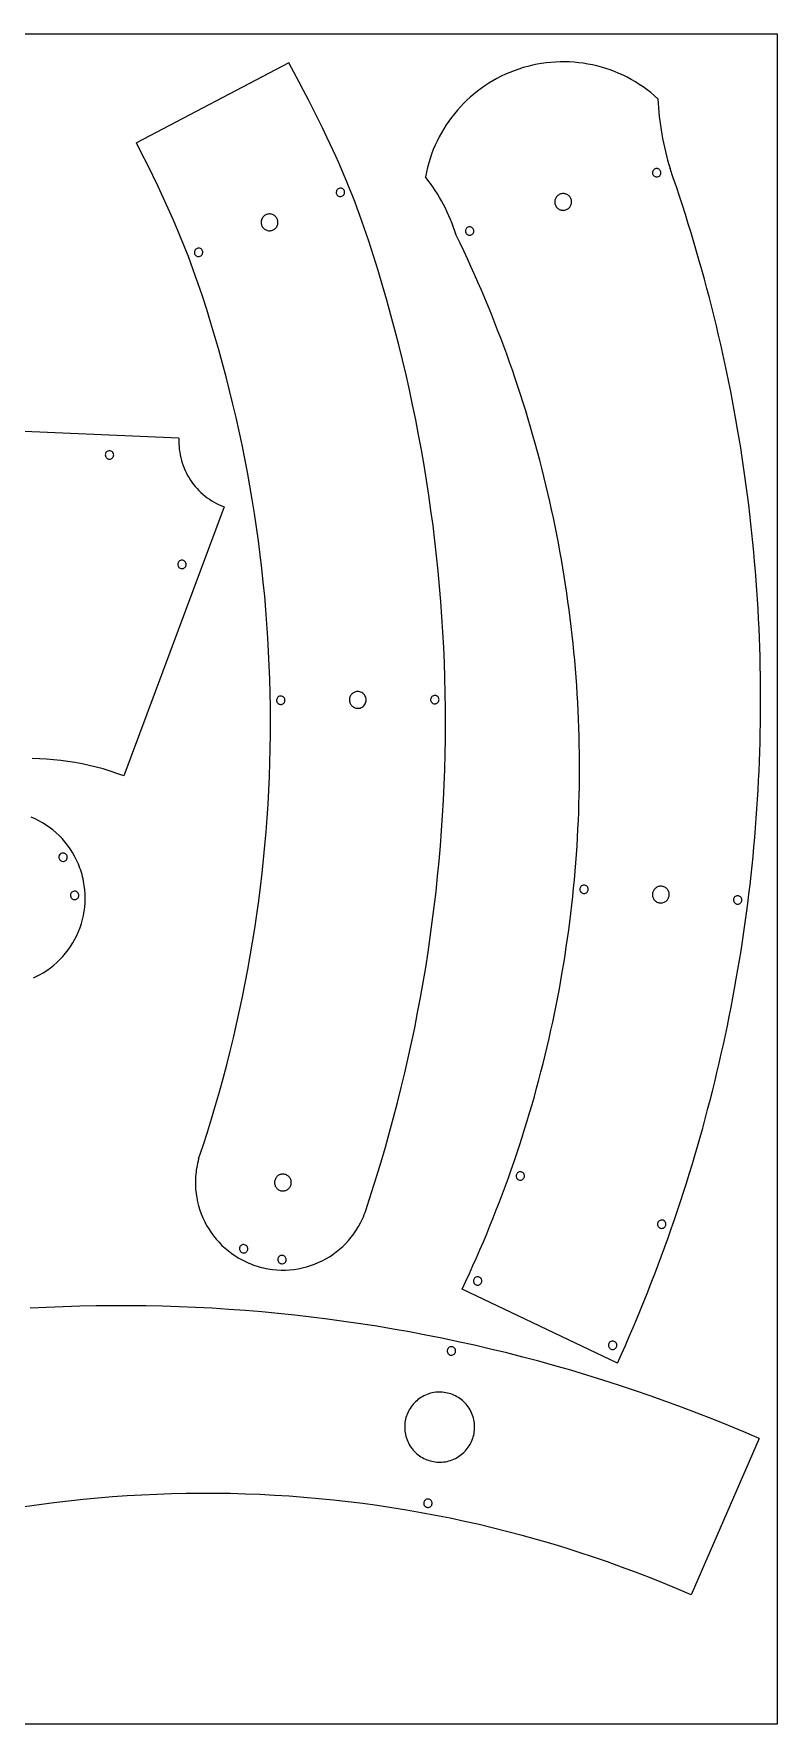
# Model space of a CAD drawing. Extents: x 1 to 9121, y 1 to 4561.
# Drawn here: x 7114 to 9121, y 1 to 4561 of the extents above; entities that cross this region are included whole.
import ezdxf

# ---------------------------------------------------------------- set-up
doc = ezdxf.new("R2010")
doc.units = 0

msp = doc.modelspace()

# ---------------------------------------------------------------- linework, layer by layer
at = {"layer": 'ShapeString', "color": 7}
for points in [[(0.5001, 4560.5032), (9120.5001, 4560.5032), (9120.5001, 0.5032), (0.5001, 0.5032), (0.5001, 4560.5032)], [(7801.9919, 4481.844), (7390.4377, 4266.0894)], [(7905.0161, 4281.5072), (7892.709539, 4306.839662), (7880.238885, 4332.090753), (7867.604548, 4357.259677), (7854.806935, 4382.345641), (7841.846455, 4407.347849), (7828.723517, 4432.265508), (7815.438529, 4457.097823), (7801.9919, 4481.844)], [(8798.6437, 4385.0215), (8789.018173, 4393.586128), (8779.152475, 4401.782103), (8769.056898, 4409.607225), (8758.741736, 4417.059298), (8748.217284, 4424.136122), (8737.493834, 4430.835499), (8726.58168, 4437.155232), (8715.491117, 4443.093122), (8704.232437, 4448.64697), (8692.815934, 4453.814579), (8681.251902, 4458.59375), (8669.550635, 4462.982286), (8657.722426, 4466.977988), (8645.777569, 4470.578657), (8633.726358, 4473.782096), (8621.579086, 4476.586106), (8609.346047, 4478.98849), (8597.037535, 4480.987048), (8584.663843, 4482.579584), (8572.235265, 4483.763898), (8559.762094, 4484.537792), (8547.254625, 4484.899068), (8534.72315, 4484.845529), (8522.177964, 4484.374975), (8509.629361, 4483.485208), (8497.087633, 4482.174031), (8484.563075, 4480.439246), (8472.06598, 4478.278653), (8459.606643, 4475.690055), (8447.195355, 4472.671253), (8434.842412, 4469.22005), (8422.558107, 4465.334247), (8410.412798, 4461.033656), (8398.474574, 4456.344859), (8386.750326, 4451.275813), (8375.246945, 4445.834474), (8363.971321, 4440.0288), (8352.930346, 4433.866746), (8342.13091, 4427.35627), (8331.579904, 4420.505329), (8321.284218, 4413.321878), (8311.250743, 4405.813875), (8301.486371, 4397.989277), (8291.997991, 4389.85604), (8282.792494, 4381.422121), (8273.876772, 4372.695477), (8265.257715, 4363.684064), (8256.942213, 4354.395839), (8248.937158, 4344.838759), (8241.24944, 4335.02078), (8233.88595, 4324.94986), (8226.853578, 4314.633954), (8220.159216, 4304.081021), (8213.809754, 4293.299015), (8207.812083, 4282.295895), (8202.173093, 4271.079616), (8196.899675, 4259.658136), (8191.998721, 4248.039412), (8187.47712, 4236.231399), (8183.341764, 4224.242055), (8179.599544, 4212.079336), (8176.257349, 4199.7512), (8173.322071, 4187.265602), (8170.8006, 4174.6305)], [(8798.6437, 4385.0215), (8799.245352, 4373.054413), (8800.041069, 4361.104222), (8801.030445, 4349.173262), (8802.213077, 4337.263863), (8803.588557, 4325.378358), (8805.156482, 4313.51908), (8806.916445, 4301.688361), (8808.868042, 4289.888534), (8811.010867, 4278.12193), (8813.344516, 4266.390883), (8815.868582, 4254.697725), (8818.582661, 4243.044788), (8821.486348, 4231.434405), (8824.579237, 4219.868907), (8827.860923, 4208.350628), (8831.331, 4196.8819)], [(7502.6619, 4029.4608), (7489.673779, 4059.522205), (7476.386533, 4089.449908), (7462.801214, 4119.241688), (7448.918876, 4148.895323), (7434.740572, 4178.408594), (7420.267356, 4207.779277), (7405.500281, 4237.005153), (7390.4404, 4266.084)], [(8017.8998, 4001.3096), (8011.934734, 4019.242954), (8005.822632, 4037.124348), (7999.563853, 4054.952888), (7993.158757, 4072.727679), (7986.607705, 4090.447827), (7979.911058, 4108.112438), (7973.069176, 4125.720616), (7966.082418, 4143.271468), (7958.951146, 4160.764099), (7951.67572, 4178.197614), (7944.256499, 4195.57112), (7936.693845, 4212.883722), (7928.988118, 4230.134525), (7921.139678, 4247.322636), (7913.148885, 4264.447159), (7905.0161, 4281.5072)], [(8689.4932, 974.6446), (8700.209471, 998.476377), (8710.775705, 1022.358176), (8721.19187, 1046.28931), (8731.457936, 1070.269091), (8741.573874, 1094.29683), (8751.539652, 1118.371841), (8761.355242, 1142.493435), (8771.020611, 1166.660925), (8780.535731, 1190.873622), (8789.90057, 1215.130839), (8799.115099, 1239.431888), (8808.179287, 1263.776081), (8817.093104, 1288.16273), (8825.85652, 1312.591148), (8834.469504, 1337.060646), (8842.932026, 1361.570537), (8851.244056, 1386.120133), (8859.405564, 1410.708746), (8867.416518, 1435.335688), (8875.27689, 1460.000271), (8882.986649, 1484.701808), (8890.545764, 1509.43961), (8897.954205, 1534.212991), (8905.211942, 1559.021261), (8912.318945, 1583.863733), (8919.275183, 1608.73972), (8926.080626, 1633.648533), (8932.735244, 1658.589485), (8939.239007, 1683.561887), (8945.591884, 1708.565052), (8951.793844, 1733.598293), (8957.844858, 1758.66092), (8963.744896, 1783.752247), (8969.493927, 1808.871586), (8975.091921, 1834.018248), (8980.538847, 1859.191546), (8985.834675, 1884.390792), (8990.979376, 1909.615299), (8995.972918, 1934.864377), (9000.815272, 1960.13734), (9005.506407, 1985.4335), (9010.046292, 2010.752169), (9014.434899, 2036.092658), (9018.672195, 2061.454281), (9022.758152, 2086.836348), (9026.692739, 2112.238174), (9030.475925, 2137.659068), (9034.10768, 2163.098345), (9037.587974, 2188.555315), (9040.916777, 2214.029292), (9044.094058, 2239.519586), (9047.119788, 2265.025511), (9049.993935, 2290.546379), (9052.71647, 2316.081501), (9055.287362, 2341.63019), (9057.706581, 2367.191758), (9059.974097, 2392.765518), (9062.089879, 2418.35078), (9064.053897, 2443.946858), (9065.866122, 2469.553064), (9067.526522, 2495.168709), (9069.035067, 2520.793106), (9070.391727, 2546.425567), (9071.596473, 2572.065405), (9072.649272, 2597.711931), (9073.550096, 2623.364458), (9074.298914, 2649.022297), (9074.895695, 2674.684761), (9075.34041, 2700.351162), (9075.633028, 2726.020813), (9075.773519, 2751.693024), (9075.761852, 2777.36711), (9075.597998, 2803.04238), (9075.281926, 2828.718149), (9074.813605, 2854.393728), (9074.193006, 2880.068428), (9073.420098, 2905.741563), (9072.494851, 2931.412445), (9071.417235, 2957.080385), (9070.187219, 2982.744696), (9068.804773, 3008.40469), (9067.269866, 3034.059679), (9065.582469, 3059.708975), (9063.742552, 3085.35189), (9061.750083, 3110.987737), (9059.605033, 3136.615828), (9057.307372, 3162.235474), (9054.857069, 3187.845989), (9052.254093, 3213.446683), (9049.498415, 3239.03687), (9046.590004, 3264.615862), (9043.528831, 3290.18297), (9040.314864, 3315.737507), (9036.948073, 3341.278785), (9033.428429, 3366.806116), (9029.7559, 3392.318812), (9025.930457, 3417.816186), (9021.95207, 3443.297549), (9017.820708, 3468.762214), (9013.53634, 3494.209493), (9009.098937, 3519.638698), (9004.508468, 3545.049141), (8999.764903, 3570.440135), (8994.868212, 3595.810991), (8989.818364, 3621.161021), (8984.615329, 3646.489539), (8979.259077, 3671.795855), (8973.749578, 3697.079283), (8968.0868, 3722.339134), (8962.270715, 3747.574721), (8956.301292, 3772.785355), (8950.1785, 3797.970349), (8943.902309, 3823.129014), (8937.472689, 3848.260664), (8930.88961, 3873.36461), (8924.153041, 3898.440165), (8917.262952, 3923.48664), (8910.219313, 3948.503348), (8903.022094, 3973.489601), (8895.671264, 3998.44471), (8888.166792, 4023.367989), (8880.50865, 4048.258749), (8872.696805, 4073.116303), (8864.731229, 4097.939963), (8856.611891, 4122.72904), (8848.33876, 4147.482847), (8839.911806, 4172.200696), (8831.331, 4196.8819)], [(8784.8053, 4181.2195), (8785.912436, 4179.212935), (8787.352458, 4177.518059), (8789.065925, 4176.158827), (8790.993395, 4175.15919), (8793.075425, 4174.543104), (8795.252573, 4174.334521), (8797.465399, 4174.557395), (8799.654458, 4175.23568), (8801.664558, 4176.336385), (8803.364037, 4177.770972), (8804.72875, 4179.480078), (8805.734554, 4181.404336), (8806.357304, 4183.484382), (8806.572858, 4185.660852), (8806.357071, 4187.874379), (8805.6858, 4190.0656), (8804.578664, 4192.072165), (8803.138642, 4193.767041), (8801.425175, 4195.126273), (8799.497705, 4196.12591), (8797.415675, 4196.741996), (8795.238527, 4196.950579), (8793.025701, 4196.727705), (8790.836642, 4196.04942), (8788.826542, 4194.948715), (8787.127063, 4193.514128), (8785.76235, 4191.805022), (8784.756546, 4189.880764), (8784.133796, 4187.800718), (8783.918242, 4185.624248), (8784.134029, 4183.410721), (8784.8053, 4181.2195), (8784.8053, 4181.2195)], [(8253.9636, 4017.0529), (8250.502661, 4027.730483), (8246.800512, 4038.315806), (8242.859221, 4048.804955), (8238.680853, 4059.194013), (8234.267474, 4069.479065), (8229.621152, 4079.656196), (8224.743952, 4089.721491), (8219.63794, 4099.671035), (8214.305184, 4109.500912), (8208.747749, 4119.207207), (8202.967701, 4128.786005), (8196.967108, 4138.23339), (8190.748035, 4147.545448), (8184.312548, 4156.718262), (8177.662714, 4165.747918), (8170.8006, 4174.6305)], [(7938.6519, 4121.8023), (7940.923262, 4121.478569), (7943.145799, 4121.609267), (7945.264457, 4122.16119), (7947.224182, 4123.101137), (7948.969919, 4124.395905), (7950.446613, 4126.012291), (7951.599212, 4127.917093), (7952.372659, 4130.077108), (7952.699889, 4132.347969), (7952.572616, 4134.570705), (7952.023957, 4136.690211), (7951.087031, 4138.651381), (7949.794954, 4140.399111), (7948.180845, 4141.878294), (7946.277821, 4143.033825), (7944.119, 4143.8106), (7941.847638, 4144.134331), (7939.625101, 4144.003633), (7937.506443, 4143.45171), (7935.546718, 4142.511763), (7933.800981, 4141.216995), (7932.324287, 4139.600609), (7931.171688, 4137.695807), (7930.398241, 4135.535792), (7930.071011, 4133.264931), (7930.198284, 4131.042195), (7930.746943, 4128.922689), (7931.683869, 4126.961519), (7932.975946, 4125.213789), (7934.590055, 4123.734606), (7936.493079, 4122.579075), (7938.6519, 4121.8023), (7938.6519, 4121.8023)], [(8521.7665, 4098.1213), (8522.780101, 4096.034501), (8523.975812, 4094.097691), (8525.338718, 4092.316898), (8526.853901, 4090.698154), (8528.506446, 4089.247487), (8530.281436, 4087.970929), (8532.163956, 4086.874508), (8534.139087, 4085.964256), (8536.191915, 4085.246201), (8538.307523, 4084.726373), (8540.470994, 4084.410804), (8542.667413, 4084.305522), (8544.881862, 4084.416558), (8547.099426, 4084.749941), (8549.305188, 4085.311702), (8551.484231, 4086.10787), (8553.572057, 4087.119353), (8555.51008, 4088.313099), (8557.292254, 4089.674198), (8558.912534, 4091.187739), (8560.364876, 4092.838811), (8561.643235, 4094.612506), (8562.741564, 4096.493912), (8563.65382, 4098.468119), (8564.373957, 4100.520218), (8564.89593, 4102.635297), (8565.213694, 4104.798447), (8565.321204, 4106.994758), (8565.212414, 4109.209318), (8564.881281, 4111.427219), (8564.321757, 4113.63355), (8563.5278, 4115.8134), (8562.514199, 4117.900199), (8561.318488, 4119.837009), (8559.955582, 4121.617802), (8558.440399, 4123.236546), (8556.787854, 4124.687213), (8555.012864, 4125.963771), (8553.130344, 4127.060192), (8551.155213, 4127.970444), (8549.102385, 4128.688499), (8546.986777, 4129.208327), (8544.823306, 4129.523896), (8542.626887, 4129.629178), (8540.412438, 4129.518142), (8538.194874, 4129.184759), (8535.989112, 4128.622998), (8533.810069, 4127.82683), (8531.722243, 4126.815347), (8529.78422, 4125.621601), (8528.002046, 4124.260502), (8526.381766, 4122.746961), (8524.929424, 4121.095889), (8523.651065, 4119.322194), (8522.552736, 4117.440788), (8521.64048, 4115.466581), (8520.920343, 4113.414482), (8520.39837, 4111.299403), (8520.080606, 4109.136253), (8519.973096, 4106.939942), (8520.081886, 4104.725382), (8520.413019, 4102.507481), (8520.972543, 4100.30115), (8521.7665, 4098.1213), (8521.7665, 4098.1213)], [(7744.4411, 4029.8778), (7746.718841, 4029.434009), (7748.986092, 4029.226037), (7751.229062, 4029.245575), (7753.433959, 4029.484315), (7755.586991, 4029.933948), (7757.674367, 4030.586163), (7759.682295, 4031.432654), (7761.596983, 4032.46511), (7763.40464, 4033.675223), (7765.091473, 4035.054683), (7766.643693, 4036.595183), (7768.047506, 4038.288412), (7769.289121, 4040.126063), (7770.354746, 4042.099825), (7771.23059, 4044.201391), (7771.902862, 4046.42245), (7772.34807, 4048.699915), (7772.557452, 4050.967036), (7772.539309, 4053.210018), (7772.301941, 4055.415063), (7771.853649, 4057.568374), (7771.202732, 4059.656156), (7770.357491, 4061.664609), (7769.326226, 4063.57994), (7768.117238, 4065.388349), (7766.738827, 4067.076041), (7765.199294, 4068.629218), (7763.506938, 4070.034084), (7761.67006, 4071.276842), (7759.696961, 4072.343695), (7757.595941, 4073.220847), (7755.3753, 4073.8945), (7753.097559, 4074.338291), (7750.830308, 4074.546263), (7748.587338, 4074.526725), (7746.382441, 4074.287985), (7744.229409, 4073.838352), (7742.142033, 4073.186137), (7740.134105, 4072.339646), (7738.219417, 4071.30719), (7736.41176, 4070.097077), (7734.724927, 4068.717617), (7733.172707, 4067.177117), (7731.768894, 4065.483888), (7730.527279, 4063.646237), (7729.461654, 4061.672475), (7728.58581, 4059.570909), (7727.913538, 4057.34985), (7727.46833, 4055.072385), (7727.258948, 4052.805264), (7727.277091, 4050.562282), (7727.514459, 4048.357237), (7727.962751, 4046.203926), (7728.613668, 4044.116144), (7729.458909, 4042.107691), (7730.490174, 4040.19236), (7731.699162, 4038.383951), (7733.077573, 4036.696259), (7734.617106, 4035.143082), (7736.309462, 4033.738216), (7738.14634, 4032.495458), (7740.119439, 4031.428605), (7742.220459, 4030.551453), (7744.4411, 4029.8778), (7744.4411, 4029.8778)], [(7556.6326, 3888.3578), (7550.466712, 3906.213025), (7544.134091, 3924.008476), (7537.635183, 3941.742991), (7530.970432, 3959.415406), (7524.140283, 3977.024557), (7517.145182, 3994.569282), (7509.985572, 4012.048418), (7502.6619, 4029.4608)], [(8269.8104, 1174.1373), (8279.763864, 1195.271069), (8289.558433, 1216.457465), (8299.19411, 1237.695639), (8308.670901, 1258.984741), (8317.98881, 1280.323921), (8327.147841, 1301.71233), (8336.148001, 1323.149119), (8344.989293, 1344.633439), (8353.671722, 1366.16444), (8362.195293, 1387.741273), (8370.560011, 1409.363088), (8378.76588, 1431.029036), (8386.812905, 1452.738268), (8394.701091, 1474.489934), (8402.430443, 1496.283184), (8410.000965, 1518.117171), (8417.412661, 1539.991043), (8424.665538, 1561.903952), (8431.759599, 1583.855048), (8438.69485, 1605.843483), (8445.471294, 1627.868406), (8452.088937, 1649.928968), (8458.547784, 1672.02432), (8464.847839, 1694.153612), (8470.989106, 1716.315996), (8476.971592, 1738.510621), (8482.795299, 1760.736639), (8488.460234, 1782.993199), (8493.966401, 1805.279453), (8499.313804, 1827.594552), (8504.502449, 1849.937645), (8509.53234, 1872.307883), (8514.403481, 1894.704418), (8519.115878, 1917.126399), (8523.669535, 1939.572978), (8528.064458, 1962.043304), (8532.300649, 1984.536529), (8536.378116, 2007.051803), (8540.296862, 2029.588277), (8544.056891, 2052.145101), (8547.658209, 2074.721427), (8551.100821, 2097.316404), (8554.384731, 2119.929183), (8557.509944, 2142.558915), (8560.476464, 2165.204751), (8563.284296, 2187.865841), (8565.933446, 2210.541336), (8568.423918, 2233.230386), (8570.755716, 2255.932141), (8572.928845, 2278.645754), (8574.94331, 2301.370374), (8576.799117, 2324.105152), (8578.496268, 2346.849238), (8580.03477, 2369.601783), (8581.414627, 2392.361938), (8582.635843, 2415.128854), (8583.698424, 2437.90168), (8584.602374, 2460.679568), (8585.347698, 2483.461668), (8585.9344, 2506.247131), (8586.362486, 2529.035108), (8586.63196, 2551.824749), (8586.742827, 2574.615204), (8586.695092, 2597.405625), (8586.488758, 2620.195161), (8586.123832, 2642.982965), (8585.600318, 2665.768185), (8584.91822, 2688.549973), (8584.077543, 2711.32748), (8583.078292, 2734.099856), (8581.920472, 2756.866251), (8580.604087, 2779.625817), (8579.129143, 2802.377703), (8577.495643, 2825.121062), (8575.703593, 2847.855042), (8573.752998, 2870.578795), (8571.643861, 2893.291472), (8569.376189, 2915.992222), (8566.949985, 2938.680198), (8564.365254, 2961.354548), (8561.622001, 2984.014425), (8558.720232, 3006.658978), (8555.659949, 3029.287358), (8552.441159, 3051.898716), (8549.063866, 3074.492202), (8545.528075, 3097.066968), (8541.83379, 3119.622163), (8537.981016, 3142.156938), (8533.969758, 3164.670444), (8529.800021, 3187.161832), (8525.47181, 3209.630251), (8520.985128, 3232.074854), (8516.339981, 3254.49479), (8511.536374, 3276.88921), (8506.574312, 3299.257264), (8501.453798, 3321.598104), (8496.174838, 3343.910879), (8490.737437, 3366.194741), (8485.141599, 3388.44884), (8479.387328, 3410.672327), (8473.474631, 3432.864353), (8467.403511, 3455.024067), (8461.173974, 3477.150621), (8454.786023, 3499.243164), (8448.239664, 3521.300849), (8441.534901, 3543.322826), (8434.67174, 3565.308244), (8427.650184, 3587.256255), (8420.470239, 3609.166009), (8413.13191, 3631.036658), (8405.6352, 3652.86735), (8397.980116, 3674.657238), (8390.16666, 3696.405472), (8382.19484, 3718.111203), (8374.064658, 3739.77358), (8365.77612, 3761.391755), (8357.32923, 3782.964878), (8348.723994, 3804.492101), (8339.960416, 3825.972572), (8331.0385, 3847.405444), (8321.958252, 3868.789867), (8312.719676, 3890.124991), (8303.322776, 3911.409967), (8293.767559, 3932.643946), (8284.054028, 3953.826078), (8274.182188, 3974.955514), (8264.152044, 3996.031404), (8253.9636, 4017.0529)], [(8279.6087, 4023.8691), (8280.714324, 4021.85936), (8282.153744, 4020.161517), (8283.867384, 4018.799624), (8285.795665, 4017.797737), (8287.879013, 4017.179909), (8290.05785, 4016.970195), (8292.2726, 4017.192649), (8294.463686, 4017.871325), (8296.475502, 4018.973166), (8298.176051, 4020.409389), (8299.541166, 4022.120463), (8300.546679, 4024.046856), (8301.168426, 4026.129038), (8301.382239, 4028.307477), (8301.163953, 4030.522641), (8300.4894, 4032.715), (8299.383776, 4034.72474), (8297.944356, 4036.422583), (8296.230716, 4037.784476), (8294.302435, 4038.786363), (8292.219087, 4039.404191), (8290.04025, 4039.613905), (8287.8255, 4039.391451), (8285.634414, 4038.712775), (8283.622598, 4037.610934), (8281.922049, 4036.174711), (8280.556934, 4034.463637), (8279.551421, 4032.537244), (8278.929674, 4030.455062), (8278.715861, 4028.276623), (8278.934147, 4026.061459), (8279.6087, 4023.8691), (8279.6087, 4023.8691)], [(7555.6976, 3959.9616), (7557.968962, 3959.637869), (7560.191499, 3959.768567), (7562.310157, 3960.32049), (7564.269882, 3961.260437), (7566.015619, 3962.555205), (7567.492313, 3964.171591), (7568.644912, 3966.076393), (7569.418359, 3968.236408), (7569.745589, 3970.507269), (7569.618316, 3972.730005), (7569.069657, 3974.849511), (7568.132731, 3976.810681), (7566.840654, 3978.558411), (7565.226545, 3980.037594), (7563.323521, 3981.193125), (7561.1647, 3981.9699), (7558.893338, 3982.293631), (7556.670801, 3982.162933), (7554.552143, 3981.61101), (7552.592418, 3980.671063), (7550.846681, 3979.376295), (7549.369987, 3977.759909), (7548.217388, 3975.855107), (7547.443941, 3973.695092), (7547.116711, 3971.424231), (7547.243984, 3969.201495), (7547.792643, 3967.081989), (7548.729569, 3965.120819), (7550.021646, 3963.373089), (7551.635755, 3961.893906), (7553.538779, 3960.738375), (7555.6976, 3959.9616), (7555.6976, 3959.9616)], [(8013.4591, 1397.9198), (8026.397196, 1437.57395), (8038.926872, 1477.324214), (8051.048123, 1517.167514), (8062.760943, 1557.100772), (8074.065327, 1597.120911), (8084.96127, 1637.224852), (8095.448766, 1677.409517), (8105.527811, 1717.671829), (8115.198399, 1758.008709), (8124.460525, 1798.41708), (8133.314183, 1838.893863), (8141.759368, 1879.43598), (8149.796076, 1920.040354), (8157.4243, 1960.703907), (8164.644036, 2001.423561), (8171.455278, 2042.196237), (8177.858021, 2083.018858), (8183.85226, 2123.888346), (8189.43799, 2164.801623), (8194.615205, 2205.755611), (8199.383899, 2246.747231), (8203.744069, 2287.773407), (8207.695708, 2328.83106), (8211.238811, 2369.917111), (8214.373373, 2411.028484), (8217.099389, 2452.1621), (8219.416853, 2493.314882), (8221.325761, 2534.48375), (8222.826107, 2575.665628), (8223.917885, 2616.857437), (8224.601091, 2658.0561), (8224.875719, 2699.258538), (8224.741764, 2740.461674), (8224.19922, 2781.662429), (8223.248084, 2822.857725), (8221.888348, 2864.044486), (8220.120008, 2905.219632), (8217.943059, 2946.380085), (8215.357495, 2987.522769), (8212.363312, 3028.644604), (8208.960503, 3069.742513), (8205.149065, 3110.813418), (8200.92899, 3151.85424), (8196.300275, 3192.861903), (8191.262913, 3233.833328), (8185.816901, 3274.765437), (8179.962231, 3315.655152), (8173.6989, 3356.499395), (8167.026902, 3397.295088), (8159.946231, 3438.039154), (8152.456883, 3478.728513), (8144.558851, 3519.36009), (8136.252132, 3559.930804), (8127.536719, 3600.437579), (8118.412608, 3640.877336), (8108.879793, 3681.246998), (8098.938268, 3721.543486), (8088.58803, 3761.763723), (8077.829071, 3801.904631), (8066.661388, 3841.963131), (8055.084974, 3881.936146), (8043.099825, 3921.820598), (8030.705936, 3961.613409), (8017.9033, 4001.3115)], [(7558.5786, 1525.5289), (7570.539696, 1561.499837), (7582.12006, 1597.561712), (7593.319693, 1633.711582), (7604.138598, 1669.946502), (7614.576778, 1706.263529), (7624.634235, 1742.65972), (7634.310971, 1779.13213), (7643.606989, 1815.677817), (7652.522292, 1852.293837), (7661.056881, 1888.977246), (7669.210759, 1925.725101), (7676.983928, 1962.534457), (7684.376392, 1999.402372), (7691.388152, 2036.325902), (7698.019211, 2073.302102), (7704.269571, 2110.328031), (7710.139234, 2147.400743), (7715.628204, 2184.517296), (7720.736482, 2221.674746), (7725.464071, 2258.870148), (7729.810973, 2296.100561), (7733.777192, 2333.363039), (7737.362728, 2370.65464), (7740.567585, 2407.97242), (7743.391765, 2445.313435), (7745.835271, 2482.674742), (7747.898104, 2520.053396), (7749.580268, 2557.446455), (7750.881764, 2594.850975), (7751.802596, 2632.264013), (7752.342765, 2669.682624), (7752.502274, 2707.103865), (7752.281126, 2744.524792), (7751.679322, 2781.942463), (7750.696866, 2819.353933), (7749.333759, 2856.756258), (7747.590005, 2894.146496), (7745.465605, 2931.521702), (7742.960562, 2968.878933), (7740.074879, 3006.215245), (7736.808557, 3043.527695), (7733.1616, 3080.81334), (7729.134009, 3118.069235), (7724.725787, 3155.292436), (7719.936937, 3192.480002), (7714.767461, 3229.628987), (7709.217361, 3266.736448), (7703.286641, 3303.799441), (7696.975301, 3340.815024), (7690.283345, 3377.780252), (7683.210775, 3414.692182), (7675.757593, 3451.54787), (7667.923803, 3488.344373), (7659.709405, 3525.078747), (7651.114404, 3561.748048), (7642.138801, 3598.349333), (7632.782598, 3634.879658), (7623.045798, 3671.33608), (7612.928404, 3707.715655), (7602.430418, 3744.01544), (7591.551842, 3780.23249), (7580.292679, 3816.363862), (7568.65293, 3852.406614), (7556.6326, 3888.3578)], [(7505.2788, 3469.3177), (6731.77109, 3503.1502)], [(7505.2799, 3469.315), (7505.099194, 3461.668758), (7505.224724, 3454.070685), (7505.651753, 3446.527942), (7506.375538, 3439.047694), (7507.391341, 3431.637101), (7508.694422, 3424.303327), (7510.28004, 3417.053535), (7512.143455, 3409.894886), (7514.279928, 3402.834544), (7516.684718, 3395.879671), (7519.353086, 3389.03743), (7522.280292, 3382.314982), (7525.461594, 3375.719492), (7528.892255, 3369.258121), (7532.567533, 3362.938032), (7536.482688, 3356.766387), (7540.632981, 3350.75035), (7545.013672, 3344.897083), (7549.620021, 3339.213747), (7554.447287, 3333.707507), (7559.49073, 3328.385524), (7564.745612, 3323.254961), (7570.207191, 3318.32298), (7575.870727, 3313.596745), (7581.731482, 3309.083418), (7587.784714, 3304.790161), (7594.025684, 3300.724136), (7600.449651, 3296.892508), (7607.051877, 3293.302437), (7613.82762, 3289.961087), (7620.772141, 3286.875621), (7627.8807, 3284.0532)], [(7311.633, 3434.0031), (7309.86521, 3432.547076), (7308.464446, 3430.821401), (7307.443334, 3428.888783), (7306.8145, 3426.811929), (7306.59057, 3424.653548), (7306.78417, 3422.476347), (7307.407927, 3420.343035), (7308.474467, 3418.316319), (7309.923084, 3416.542454), (7311.642885, 3415.134484), (7313.571216, 3414.105297), (7315.645421, 3413.467782), (7317.802846, 3413.234826), (7319.980838, 3413.419318), (7322.11674, 3414.034146), (7324.1479, 3415.0922), (7325.91569, 3416.548224), (7327.316454, 3418.273899), (7328.337566, 3420.206517), (7328.9664, 3422.283371), (7329.19033, 3424.441752), (7328.99673, 3426.618953), (7328.372973, 3428.752265), (7327.306433, 3430.778981), (7325.857816, 3432.552846), (7324.138015, 3433.960816), (7322.209684, 3434.990003), (7320.135479, 3435.627518), (7317.978054, 3435.860474), (7315.800062, 3435.675982), (7313.66416, 3435.061154), (7311.633, 3434.0031), (7311.633, 3434.0031)], [(7627.8823, 3284.0519), (7356.6762, 2558.8581)], [(7507.1711, 3138.5263), (7505.398754, 3137.071472), (7503.993935, 3135.345846), (7502.969368, 3133.412332), (7502.337779, 3131.333842), (7502.111893, 3129.173286), (7502.304437, 3126.993575), (7502.928135, 3124.85762), (7503.995714, 3122.828332), (7505.446275, 3121.052492), (7507.168518, 3119.643526), (7509.099562, 3118.614312), (7511.176527, 3117.977726), (7513.336534, 3117.746645), (7515.516701, 3117.933946), (7517.65415, 3118.552505), (7519.686, 3119.6152), (7521.458346, 3121.070028), (7522.863165, 3122.795654), (7523.887732, 3124.729168), (7524.519321, 3126.807658), (7524.745207, 3128.968214), (7524.552663, 3131.147925), (7523.928965, 3133.28388), (7522.861386, 3135.313168), (7521.410825, 3137.089008), (7519.688582, 3138.497974), (7517.757538, 3139.527188), (7515.680573, 3140.163774), (7513.520566, 3140.394855), (7511.340399, 3140.207554), (7509.20295, 3139.588995), (7507.1711, 3138.5263), (7507.1711, 3138.5263)], [(7982.7851, 2741.5698), (7985.74839, 2741.03916), (7988.716704, 2740.905139), (7991.65337, 2741.157186), (7994.521716, 2741.784753), (7997.285069, 2742.777289), (7999.906757, 2744.124245), (8002.350107, 2745.815071), (8004.578447, 2747.839216), (8006.519639, 2750.14018), (8008.119862, 2752.643805), (8009.369916, 2755.313056), (8010.2606, 2758.1109), (8010.782715, 2761.000302), (8010.927061, 2763.944228), (8010.684438, 2766.905644), (8010.045647, 2769.847516), (8009.02355, 2772.67912), (8007.655458, 2775.316766), (8005.968846, 2777.73397), (8003.991184, 2779.904247), (8001.749946, 2781.801113), (7999.272604, 2783.398083), (7996.586631, 2784.668674), (7993.7195, 2785.5864), (7991.441053, 2786.031763), (7989.172986, 2786.241101), (7986.92911, 2786.222728), (7984.723237, 2785.984959), (7982.569176, 2785.536109), (7980.480738, 2784.884491), (7978.471735, 2784.038421), (7976.555976, 2783.006212), (7974.747273, 2781.796179), (7973.059436, 2780.416638), (7971.506275, 2778.875901), (7970.101602, 2777.182284), (7968.859228, 2775.3441), (7967.792962, 2773.369666), (7966.916616, 2771.267294), (7966.244, 2769.0453), (7965.798637, 2766.766852), (7965.589299, 2764.498786), (7965.607672, 2762.25491), (7965.84544, 2760.049037), (7966.294291, 2757.894976), (7966.945909, 2755.806538), (7967.791979, 2753.797535), (7968.824188, 2751.881776), (7970.03422, 2750.073073), (7971.413762, 2748.385235), (7972.954499, 2746.832075), (7974.648116, 2745.427402), (7976.486299, 2744.185028), (7978.460734, 2743.118762), (7980.563106, 2742.242416), (7982.7851, 2741.5698), (7982.7851, 2741.5698)], [(7777.6464, 2751.7415), (7779.917693, 2751.417901), (7782.140145, 2751.548694), (7784.258709, 2752.100678), (7786.218337, 2753.040655), (7787.963981, 2754.335421), (7789.440595, 2755.951779), (7790.593131, 2757.856525), (7791.366542, 2760.016462), (7791.693768, 2762.287235), (7791.566524, 2764.509893), (7791.017923, 2766.629335), (7790.081077, 2768.590462), (7788.7891, 2770.338172), (7787.175102, 2771.817365), (7785.272198, 2772.972942), (7783.1135, 2773.7498), (7780.842207, 2774.073399), (7778.619755, 2773.942606), (7776.501191, 2773.390622), (7774.541563, 2772.450645), (7772.795919, 2771.155879), (7771.319305, 2769.539521), (7770.166769, 2767.634775), (7769.393358, 2765.474838), (7769.066132, 2763.204065), (7769.193376, 2760.981407), (7769.741977, 2758.861965), (7770.678823, 2756.900838), (7771.9708, 2755.153128), (7773.584798, 2753.673935), (7775.487702, 2752.518358), (7777.6464, 2751.7415), (7777.6464, 2751.7415)], [(8193.3911, 2753.4063), (8194.872751, 2753.140987), (8196.356913, 2753.073984), (8197.82525, 2753.200016), (8199.259426, 2753.513808), (8200.641105, 2754.010085), (8201.951949, 2754.683572), (8203.173624, 2755.528994), (8204.287792, 2756.541076), (8205.258385, 2757.691567), (8206.058492, 2758.943388), (8206.683514, 2760.278021), (8207.12885, 2761.67695), (8207.389901, 2763.121657), (8207.462066, 2764.593625), (8207.340746, 2766.074337), (8207.021342, 2767.545276), (8206.510284, 2768.96108), (8205.826229, 2770.279904), (8204.982914, 2771.488505), (8203.994074, 2772.573642), (8202.873446, 2773.522072), (8201.634767, 2774.320553), (8200.291773, 2774.955843), (8198.8582, 2775.4147), (8196.584934, 2775.742039), (8194.360053, 2775.613956), (8192.2388, 2775.063709), (8190.276417, 2774.124556), (8188.528148, 2772.829755), (8187.049236, 2771.212565), (8185.894922, 2769.306244), (8185.12045, 2767.14405), (8184.793111, 2764.870784), (8184.921194, 2762.645903), (8185.471441, 2760.52465), (8186.410594, 2758.562267), (8187.705395, 2756.813998), (8189.322585, 2755.335086), (8191.228906, 2754.180772), (8193.3911, 2753.4063), (8193.3911, 2753.4063)], [(7356.6745, 2558.8548), (7338.136769, 2565.506937), (7319.479643, 2571.645638), (7300.713233, 2577.271553), (7281.847649, 2582.385327), (7262.893003, 2586.98761), (7243.859405, 2591.079049), (7224.756967, 2594.660291), (7205.595799, 2597.731985), (7186.386013, 2600.294778), (7167.137719, 2602.349317), (7147.861028, 2603.896251), (7128.566051, 2604.936227), (7109.262899, 2605.469893)], [(7113.087087, 2013.961767), (7118.479377, 2016.464739), (7129.001355, 2021.839608), (7139.164971, 2027.690946), (7148.960351, 2034.00024), (7158.377621, 2040.748973), (7167.406907, 2047.918632), (7176.038336, 2055.490701), (7184.262034, 2063.446665), (7192.068129, 2071.76801), (7199.446745, 2080.436221), (7206.388011, 2089.432783), (7212.882051, 2098.739182), (7218.918993, 2108.336901), (7224.488963, 2118.207427), (7229.582087, 2128.332245), (7234.188492, 2138.69284), (7238.298304, 2149.270697), (7241.90165, 2160.047301), (7244.988656, 2171.004137), (7247.549449, 2182.12269), (7249.574154, 2193.384447), (7251.052899, 2204.770891), (7251.97581, 2216.263508), (7252.333013, 2227.843783), (7252.114634, 2239.493202), (7251.310801, 2251.193249), (7249.911639, 2262.92541), (7248.985725, 2268.797747), (7247.907276, 2274.671169), (7246.675058, 2280.543363), (7245.287836, 2286.412013), (7243.744378, 2292.274805), (7242.043448, 2298.129425), (7240.194933, 2303.939136), (7238.211087, 2309.667918), (7236.094222, 2315.314539), (7233.846654, 2320.877762), (7231.470696, 2326.356354), (7228.968663, 2331.749079), (7223.595627, 2342.271994), (7217.746059, 2352.436629), (7211.438471, 2362.233107), (7204.691378, 2371.651552), (7197.523292, 2380.682086), (7189.952726, 2389.314834), (7181.998194, 2397.539918), (7173.678208, 2405.347461), (7165.011282, 2412.727587), (7156.015929, 2419.670419), (7146.710662, 2426.16608), (7137.113994, 2432.204693), (7127.244438, 2437.776382), (7117.120507, 2442.871269), (7106.760715, 2447.479479)], [(7203.2469, 2342.91), (7202.295736, 2344.997442), (7200.98819, 2346.798975), (7199.38187, 2348.286121), (7197.534383, 2349.430405), (7195.503337, 2350.20335), (7193.346339, 2350.57648), (7191.120996, 2350.521318), (7188.884915, 2350.009388), (7186.795778, 2349.061952), (7184.991915, 2347.757624), (7183.501903, 2346.153962), (7182.354323, 2344.308521), (7181.577754, 2342.278858), (7181.200774, 2340.122529), (7181.251963, 2337.897091), (7181.7599, 2335.6601), (7182.711064, 2333.572658), (7184.01861, 2331.771125), (7185.62493, 2330.283979), (7187.472417, 2329.139695), (7189.503463, 2328.36675), (7191.660461, 2327.99362), (7193.885804, 2328.048782), (7196.121885, 2328.560712), (7198.211022, 2329.508148), (7200.014885, 2330.812476), (7201.504897, 2332.416138), (7202.652477, 2334.261579), (7203.429046, 2336.291242), (7203.806026, 2338.447571), (7203.754837, 2340.673009), (7203.2469, 2342.91), (7203.2469, 2342.91)], [(7234.5685, 2239.9798), (7233.619675, 2242.071354), (7232.313224, 2243.876808), (7230.706926, 2245.367536), (7228.85856, 2246.514914), (7226.825905, 2247.290314), (7224.666741, 2247.665112), (7222.438846, 2247.610683), (7220.2, 2247.0984), (7218.108446, 2246.149575), (7216.302992, 2244.843124), (7214.812264, 2243.236826), (7213.664886, 2241.38846), (7212.889486, 2239.355805), (7212.514688, 2237.196641), (7212.569117, 2234.968746), (7213.0814, 2232.7299), (7213.65604, 2231.338692), (7214.399107, 2230.052198), (7215.29628, 2228.883024), (7216.333238, 2227.843777), (7217.495658, 2226.947063), (7218.769219, 2226.205489), (7220.139598, 2225.631662), (7221.592474, 2225.238188), (7223.084615, 2225.040236), (7224.570286, 2225.040504), (7226.031407, 2225.232892), (7227.4499, 2225.6113), (7228.807687, 2226.169629), (7230.086689, 2226.901778), (7231.268828, 2227.801648), (7232.336024, 2228.863138), (7233.253526, 2230.056394), (7233.996129, 2231.343157), (7234.560077, 2232.704719), (7234.941612, 2234.122374), (7235.136979, 2235.577416), (7235.14242, 2237.051139), (7234.95418, 2238.524836), (7234.5685, 2239.9798), (7234.5685, 2239.9798)], [(8588.4608, 2248.3134), (8589.564659, 2246.299921), (8591.003387, 2244.598587), (8592.717247, 2243.233573), (8594.646504, 2242.229051), (8596.731419, 2241.609194), (8598.912257, 2241.398176), (8601.12928, 2241.62017), (8603.322753, 2242.299349), (8605.336581, 2243.402571), (8607.038369, 2244.840761), (8608.403924, 2246.55419), (8609.409056, 2248.483129), (8610.029571, 2250.567849), (8610.241279, 2252.74862), (8610.019985, 2254.965713), (8609.3415, 2257.1594), (8608.237641, 2259.172879), (8606.798913, 2260.874213), (8605.085053, 2262.239227), (8603.155796, 2263.243749), (8601.070881, 2263.863606), (8598.890043, 2264.074624), (8596.67302, 2263.85263), (8594.479547, 2263.173451), (8592.465719, 2262.070229), (8590.763931, 2260.632039), (8589.398376, 2258.91861), (8588.393244, 2256.989671), (8587.772729, 2254.904951), (8587.561021, 2252.72418), (8587.782315, 2250.507087), (8588.4608, 2248.3134), (8588.4608, 2248.3134)], [(8785.4007, 2229.5706), (8786.416128, 2227.48716), (8787.613156, 2225.553624), (8788.976903, 2223.775998), (8790.492487, 2222.160283), (8792.145028, 2220.712484), (8793.919645, 2219.438605), (8795.801456, 2218.344649), (8797.775582, 2217.436619), (8799.827139, 2216.72052), (8801.941249, 2216.202355), (8804.103029, 2215.888127), (8806.297599, 2215.78384), (8808.510078, 2215.895498), (8810.725584, 2216.229104), (8812.929237, 2216.790663), (8815.106156, 2217.586177), (8817.192026, 2218.596604), (8819.128427, 2219.788991), (8820.90932, 2221.14847), (8822.528665, 2222.660174), (8823.980424, 2224.309237), (8825.258556, 2226.080793), (8826.357023, 2227.959975), (8827.269786, 2229.931917), (8827.990804, 2231.981751), (8828.514039, 2234.094611), (8828.833452, 2236.255632), (8828.943002, 2238.449945), (8828.836652, 2240.662685), (8828.508361, 2242.878985), (8827.95209, 2245.083979), (8827.1618, 2247.2628), (8826.146372, 2249.34624), (8824.949344, 2251.279776), (8823.585597, 2253.057402), (8822.070013, 2254.673117), (8820.417472, 2256.120916), (8818.642855, 2257.394795), (8816.761044, 2258.488751), (8814.786918, 2259.396781), (8812.735361, 2260.11288), (8810.621251, 2260.631045), (8808.459471, 2260.945273), (8806.264901, 2261.04956), (8804.052422, 2260.937902), (8801.836916, 2260.604296), (8799.633263, 2260.042737), (8797.456344, 2259.247223), (8795.370474, 2258.236796), (8793.434073, 2257.044409), (8791.65318, 2255.68493), (8790.033835, 2254.173226), (8788.582076, 2252.524163), (8787.303944, 2250.752607), (8786.205477, 2248.873425), (8785.292714, 2246.901483), (8784.571696, 2244.851649), (8784.048461, 2242.738789), (8783.729048, 2240.577768), (8783.619498, 2238.383455), (8783.725848, 2236.170715), (8784.054139, 2233.954415), (8784.61041, 2231.749421), (8785.4007, 2229.5706), (8785.4007, 2229.5706)], [(9003.2212, 2219.6739), (9004.325763, 2217.661925), (9005.764765, 2215.961994), (9007.478531, 2214.598233), (9009.407391, 2213.594768), (9011.491672, 2212.975723), (9013.671702, 2212.765225), (9015.887808, 2212.987398), (9018.080319, 2213.666369), (9020.093338, 2214.769029), (9021.794629, 2216.206422), (9023.16001, 2217.918898), (9024.165299, 2219.846808), (9024.786314, 2221.930503), (9024.998874, 2224.110332), (9024.778797, 2226.326648), (9024.1019, 2228.5198), (9022.997337, 2230.531775), (9021.558335, 2232.231706), (9019.844569, 2233.595467), (9017.915709, 2234.598932), (9015.831428, 2235.217977), (9013.651398, 2235.428475), (9011.435292, 2235.206302), (9009.242781, 2234.527331), (9007.229762, 2233.424671), (9005.528471, 2231.987278), (9004.16309, 2230.274802), (9003.157801, 2228.346892), (9002.536786, 2226.263197), (9002.324226, 2224.083368), (9002.544303, 2221.867052), (9003.2212, 2219.6739), (9003.2212, 2219.6739)], [(7558.5786, 1525.5289), (7557.010913, 1519.63953), (7555.600725, 1513.745534), (7554.346754, 1507.849198), (7553.247714, 1501.952805), (7552.302321, 1496.058639), (7551.509292, 1490.168984), (7550.375184, 1478.412341), (7549.835118, 1466.70115), (7549.878817, 1455.05368), (7550.49601, 1443.488203), (7551.67642, 1432.022992), (7553.409775, 1420.676316), (7555.685799, 1409.466449), (7558.494219, 1398.41166), (7561.82476, 1387.530221), (7565.667149, 1376.840404), (7570.011111, 1366.360481), (7574.846372, 1356.108722), (7580.162658, 1346.103399), (7585.949694, 1336.362783), (7592.197207, 1326.905146), (7598.894922, 1317.74876), (7606.032565, 1308.911894), (7613.599862, 1300.412822), (7621.586539, 1292.269815), (7629.982321, 1284.501143), (7638.776935, 1277.125078), (7647.960106, 1270.159892), (7657.52156, 1263.623855), (7667.451022, 1257.535241), (7677.73822, 1251.912319), (7688.372878, 1246.773361), (7693.817294, 1244.391078), (7699.344722, 1242.136639), (7704.953878, 1240.012326), (7710.643478, 1238.020423), (7716.412238, 1236.163216), (7722.258873, 1234.442986), (7728.147146, 1232.871184), (7734.040155, 1231.456878), (7739.935613, 1230.198786), (7745.831237, 1229.095626), (7751.724741, 1228.146115), (7757.61384, 1227.348969), (7769.369687, 1226.206646), (7781.080499, 1225.658396), (7792.727996, 1225.693956), (7804.293901, 1226.303066), (7815.759935, 1227.475464), (7827.107819, 1229.200888), (7838.319274, 1231.469078), (7849.376023, 1234.269772), (7860.259787, 1237.592709), (7870.952286, 1241.427626), (7881.435243, 1245.764263), (7891.690378, 1250.592359), (7901.699414, 1255.901651), (7911.444071, 1261.681879), (7920.906072, 1267.922781), (7930.067137, 1274.614096), (7938.908988, 1281.745561), (7947.413346, 1289.306917), (7955.561933, 1297.287901), (7963.33647, 1305.678253), (7970.718679, 1314.46771), (7977.690281, 1323.646011), (7984.232998, 1333.202895), (7990.32855, 1343.1281), (7995.95866, 1353.411366), (8001.105048, 1364.04243), (8003.491135, 1369.48518), (8005.749437, 1375.011031), (8007.877669, 1380.618702), (8009.873547, 1386.306908), (8011.734785, 1392.074369), (8013.4591, 1397.9198)], [(7780.5482, 1439.7143), (7782.823545, 1439.275727), (7785.088041, 1439.072283), (7787.327959, 1439.095677), (7789.529571, 1439.337621), (7791.679149, 1439.789824), (7793.762966, 1440.443995), (7795.767292, 1441.291845), (7797.6784, 1442.325084), (7799.482562, 1443.535421), (7801.16605, 1444.914566), (7802.715136, 1446.45423), (7804.116091, 1448.146121), (7805.355188, 1449.981951), (7806.418699, 1451.953429), (7807.292895, 1454.052265), (7807.964048, 1456.270169), (7808.408775, 1458.544319), (7808.618344, 1460.808256), (7808.601008, 1463.048229), (7808.36502, 1465.250488), (7807.918634, 1467.401282), (7807.270102, 1469.48686), (7806.427677, 1471.493472), (7805.399611, 1473.407368), (7804.194159, 1475.214798), (7802.819573, 1476.90201), (7801.284105, 1478.455255), (7799.596009, 1479.860781), (7797.763537, 1481.10484), (7795.794943, 1482.173679), (7793.69848, 1483.05355), (7791.4824, 1483.7307), (7789.207055, 1484.169273), (7786.942559, 1484.372717), (7784.702641, 1484.349323), (7782.501029, 1484.107379), (7780.351451, 1483.655176), (7778.267634, 1483.001005), (7776.263308, 1482.153155), (7774.3522, 1481.119916), (7772.548038, 1479.909579), (7770.86455, 1478.530434), (7769.315464, 1476.99077), (7767.914509, 1475.298879), (7766.675412, 1473.463049), (7765.611901, 1471.491571), (7764.737705, 1469.392735), (7764.066552, 1467.174831), (7763.621825, 1464.900681), (7763.412256, 1462.636744), (7763.429592, 1460.396771), (7763.66558, 1458.194512), (7764.111966, 1456.043718), (7764.760498, 1453.95814), (7765.602923, 1451.951528), (7766.630989, 1450.037632), (7767.836441, 1448.230202), (7769.211027, 1446.54299), (7770.746495, 1444.989745), (7772.434591, 1443.584219), (7774.267063, 1442.34016), (7776.235657, 1441.271321), (7778.33212, 1440.39145), (7780.5482, 1439.7143), (7780.5482, 1439.7143)], [(8416.2958, 1474.9477), (8417.399439, 1472.933699), (8418.838097, 1471.231884), (8420.552013, 1469.866444), (8422.481427, 1468.86157), (8424.56658, 1468.24145), (8426.747712, 1468.030273), (8428.965063, 1468.252229), (8431.158873, 1468.931507), (8433.172981, 1470.034952), (8434.874935, 1471.473446), (8436.240539, 1473.18723), (8437.2456, 1475.116547), (8437.865921, 1477.20164), (8438.077308, 1479.382752), (8437.855566, 1481.600124), (8437.1765, 1483.794), (8436.072861, 1485.808001), (8434.634203, 1487.509816), (8432.920287, 1488.875256), (8430.990873, 1489.88013), (8428.90572, 1490.50025), (8426.724588, 1490.711427), (8424.507237, 1490.489471), (8422.313427, 1489.810193), (8420.299319, 1488.706748), (8418.597365, 1487.268254), (8417.231761, 1485.55447), (8416.2267, 1483.625153), (8415.606379, 1481.54006), (8415.394992, 1479.358948), (8415.616734, 1477.141576), (8416.2958, 1474.9477), (8416.2958, 1474.9477)], [(8798.3456, 1344.8657), (8799.45214, 1342.857881), (8800.891924, 1341.16183), (8802.605458, 1339.801542), (8804.533247, 1338.80101), (8806.615797, 1338.184226), (8808.793613, 1337.975184), (8811.007201, 1338.197877), (8813.197067, 1338.876299), (8815.207856, 1339.977434), (8816.907774, 1341.41265), (8818.272667, 1343.122518), (8819.278382, 1345.047609), (8819.900766, 1347.128492), (8820.115666, 1349.305738), (8819.898928, 1351.519917), (8819.2264, 1353.7116), (8818.11986, 1355.719419), (8816.680076, 1357.41547), (8814.966542, 1358.775758), (8813.038753, 1359.77629), (8810.956203, 1360.393074), (8808.778387, 1360.602116), (8806.564799, 1360.379423), (8804.374933, 1359.701001), (8802.364144, 1358.599866), (8800.664226, 1357.16465), (8799.299333, 1355.454782), (8798.293618, 1353.529691), (8797.671234, 1351.448808), (8797.456334, 1349.271562), (8797.673072, 1347.057383), (8798.3456, 1344.8657), (8798.3456, 1344.8657)], [(7677.2581, 1271.9449), (7679.52994, 1271.620267), (7681.753064, 1271.750312), (7683.872372, 1272.30182), (7685.83276, 1273.241572), (7687.579128, 1274.536352), (7689.056373, 1276.152944), (7690.209395, 1278.05813), (7690.983091, 1280.218695), (7691.310339, 1282.490159), (7691.182852, 1284.713432), (7690.633785, 1286.833373), (7689.69629, 1288.794841), (7688.403521, 1290.542698), (7686.78863, 1292.021804), (7684.884772, 1293.177018), (7682.7251, 1293.9532), (7680.45326, 1294.277833), (7678.230136, 1294.147788), (7676.110828, 1293.59628), (7674.15044, 1292.656528), (7672.404072, 1291.361748), (7670.926827, 1289.745156), (7669.773805, 1287.83997), (7669.000109, 1285.679405), (7668.672861, 1283.407941), (7668.800348, 1281.184668), (7669.349415, 1279.064727), (7670.28691, 1277.103259), (7671.579679, 1275.355402), (7673.19457, 1273.876296), (7675.098428, 1272.721082), (7677.2581, 1271.9449), (7677.2581, 1271.9449)], [(7780.8492, 1242.8841), (7783.120539, 1242.560433), (7785.343045, 1242.691179), (7787.461666, 1243.243137), (7789.421352, 1244.183104), (7791.167051, 1245.477879), (7792.643711, 1247.094259), (7793.796283, 1248.999044), (7794.569713, 1251.159032), (7794.89694, 1253.429861), (7794.769678, 1255.652569), (7794.221043, 1257.772053), (7793.284149, 1259.733209), (7791.992112, 1261.480936), (7790.378048, 1262.960128), (7788.475072, 1264.115684), (7786.3163, 1264.8925), (7784.044961, 1265.216167), (7781.822455, 1265.085421), (7779.703834, 1264.533463), (7777.744148, 1263.593496), (7775.998449, 1262.298721), (7774.521789, 1260.682341), (7773.369217, 1258.777556), (7772.595787, 1256.617568), (7772.26856, 1254.346739), (7772.395822, 1252.124031), (7772.944457, 1250.004547), (7773.881351, 1248.043391), (7775.173388, 1246.295664), (7776.787452, 1244.816472), (7778.690428, 1243.660916), (7780.8492, 1242.8841), (7780.8492, 1242.8841)], [(8301.1689, 1191.6822), (8302.276741, 1189.677116), (8303.717044, 1187.983625), (8305.43043, 1186.625633), (8307.357521, 1185.627047), (8309.438937, 1185.011773), (8311.615298, 1184.803718), (8313.827226, 1185.026789), (8316.015342, 1185.704892), (8318.024641, 1186.805068), (8319.72362, 1188.238894), (8321.088145, 1189.947082), (8322.094083, 1191.870346), (8322.717301, 1193.949397), (8322.933665, 1196.124948), (8322.719042, 1198.337711), (8322.0493, 1200.5284), (8320.941459, 1202.533484), (8319.501156, 1204.226975), (8317.78777, 1205.584967), (8315.860679, 1206.583553), (8313.779263, 1207.198827), (8311.602902, 1207.406882), (8309.390974, 1207.183811), (8307.202858, 1206.505708), (8305.193559, 1205.405532), (8303.49458, 1203.971706), (8302.130055, 1202.263518), (8301.124117, 1200.340254), (8300.500899, 1198.261203), (8300.284535, 1196.085652), (8300.499158, 1193.872889), (8301.1689, 1191.6822), (8301.1689, 1191.6822)], [(8689.4971, 974.648), (8269.8104, 1174.1373)], [(9072.1351, 771.0043), (9030.49787, 788.832015), (8988.712827, 806.208647), (8946.78358, 823.133913), (8904.713737, 839.607533), (8862.506908, 855.629224), (8820.166701, 871.198704), (8777.696724, 886.315691), (8735.100586, 900.979902), (8692.381897, 915.191056), (8649.544264, 928.948871), (8606.591296, 942.253064), (8563.526603, 955.103353), (8520.353792, 967.499457), (8477.076473, 979.441093), (8433.698254, 990.927979), (8390.222744, 1001.959833), (8346.653551, 1012.536373), (8302.994285, 1022.657317), (8259.248554, 1032.322383), (8215.419966, 1041.531289), (8171.512131, 1050.283752), (8127.528657, 1058.579491), (8083.473152, 1066.418223), (8039.349226, 1073.799667), (7995.160487, 1080.72354), (7950.910544, 1087.189561), (7906.603006, 1093.197446), (7862.24148, 1098.746915), (7817.829577, 1103.837685), (7773.370904, 1108.469473), (7728.869071, 1112.641999), (7684.327686, 1116.354979), (7639.750357, 1119.608132), (7595.140694, 1122.401176), (7550.502305, 1124.733828), (7505.838799, 1126.605806), (7461.153784, 1128.016829), (7416.45087, 1128.966615), (7371.733664, 1129.45488), (7327.005776, 1129.481344), (7282.270814, 1129.045723), (7237.532388, 1128.147737), (7192.794105, 1126.787102), (7148.059574, 1124.963538), (7103.332405, 1122.676761)], [(8244.3719, 996.5403), (8246.463414, 997.475909), (8248.272246, 998.769119), (8249.769576, 1000.362733), (8250.926582, 1002.199555), (8251.714443, 1004.222388), (8252.104338, 1006.374035), (8252.067445, 1008.5973), (8251.574943, 1010.834986), (8250.646702, 1012.92978), (8249.359867, 1014.743153), (8247.771533, 1016.246083), (8245.938795, 1017.409547), (8243.918748, 1018.204523), (8241.768486, 1018.601989), (8239.545105, 1018.572922), (8237.3057, 1018.0883), (8235.214186, 1017.152691), (8233.405354, 1015.859481), (8231.908024, 1014.265867), (8230.751018, 1012.429045), (8229.963157, 1010.406212), (8229.573262, 1008.254565), (8229.610155, 1006.0313), (8230.102657, 1003.793614), (8231.030898, 1001.69882), (8232.317733, 999.885447), (8233.906067, 998.382517), (8235.738805, 997.219053), (8237.758852, 996.424077), (8239.909114, 996.026611), (8242.132495, 996.055678), (8244.3719, 996.5403), (8244.3719, 996.5403)], [(8665.6431, 1018.3563), (8666.749984, 1016.349212), (8668.189905, 1014.653846), (8669.903397, 1013.294172), (8671.830998, 1012.294161), (8673.913243, 1011.677782), (8676.090668, 1011.469007), (8678.30381, 1011.691805), (8680.493205, 1012.370146), (8682.503592, 1013.471029), (8684.203252, 1014.905877), (8685.568039, 1016.6153), (8686.573805, 1018.539904), (8687.196401, 1020.620298), (8687.411681, 1022.79709), (8687.195497, 1025.010888), (8686.5237, 1027.2023), (8685.416816, 1029.209388), (8683.976895, 1030.904754), (8682.263403, 1032.264428), (8680.335802, 1033.264439), (8678.253557, 1033.880818), (8676.076132, 1034.089593), (8673.86299, 1033.866795), (8671.673595, 1033.188454), (8669.663208, 1032.087571), (8667.963548, 1030.652723), (8666.598761, 1028.9433), (8665.592995, 1027.018696), (8664.970399, 1024.938302), (8664.755119, 1022.76151), (8664.971303, 1020.547712), (8665.6431, 1018.3563), (8665.6431, 1018.3563)], [(8238.6441, 712.0779), (8243.222217, 713.712539), (8247.664307, 715.55686), (8251.96659, 717.60338), (8256.125281, 719.84462), (8260.136598, 722.273097), (8263.996759, 724.88133), (8267.701982, 727.661838), (8271.248483, 730.60714), (8274.63248, 733.709754), (8277.850191, 736.962199), (8280.897832, 740.356994), (8283.771623, 743.886657), (8286.467779, 747.543708), (8288.982518, 751.320664), (8291.312059, 755.210045), (8293.452617, 759.204369), (8295.400412, 763.296155), (8297.151659, 767.477922), (8298.702577, 771.742189), (8300.049383, 776.081473), (8301.188294, 780.488294), (8302.115529, 784.955171), (8302.827303, 789.474622), (8303.319836, 794.039167), (8303.589343, 798.641322), (8303.632044, 803.273608), (8303.444154, 807.928544), (8303.021892, 812.598647), (8302.361476, 817.276436), (8301.459121, 821.954431), (8300.311047, 826.62515), (8298.91347, 831.281111), (8297.282492, 835.860534), (8295.441725, 840.304098), (8293.398646, 844.608016), (8291.160734, 848.768498), (8288.735466, 852.781756), (8286.130321, 856.644002), (8283.352777, 860.351447), (8280.410313, 863.900303), (8277.310406, 867.286781), (8274.060536, 870.507092), (8270.668179, 873.557448), (8267.140816, 876.43406), (8263.485923, 879.13314), (8259.710979, 881.6509), (8255.823462, 883.98355), (8251.830851, 886.127303), (8247.740624, 888.078369), (8243.560259, 889.83296), (8239.297235, 891.387288), (8234.959029, 892.737564), (8230.55312, 893.88), (8226.086986, 894.810806), (8221.568106, 895.526196), (8217.003957, 896.022379), (8212.402018, 896.295567), (8207.769768, 896.341972), (8203.114684, 896.157806), (8198.444244, 895.739279), (8193.765928, 895.082604), (8189.087213, 894.183991), (8184.415578, 893.039653), (8179.7585, 891.6458), (8175.180383, 890.011161), (8170.738293, 888.16684), (8166.43601, 886.12032), (8162.277319, 883.87908), (8158.266002, 881.450603), (8154.405841, 878.84237), (8150.700618, 876.061862), (8147.154117, 873.11656), (8143.77012, 870.013946), (8140.552409, 866.761501), (8137.504768, 863.366706), (8134.630977, 859.837043), (8131.934821, 856.179992), (8129.420082, 852.403036), (8127.090541, 848.513655), (8124.949983, 844.519331), (8123.002188, 840.427545), (8121.250941, 836.245778), (8119.700023, 831.981511), (8118.353217, 827.642227), (8117.214306, 823.235406), (8116.287071, 818.768529), (8115.575297, 814.249078), (8115.082764, 809.684533), (8114.813257, 805.082378), (8114.770556, 800.450092), (8114.958446, 795.795156), (8115.380708, 791.125053), (8116.041124, 786.447264), (8116.943479, 781.769269), (8118.091553, 777.09855), (8119.48913, 772.442589), (8121.120108, 767.863166), (8122.960875, 763.419602), (8125.003954, 759.115684), (8127.241866, 754.955202), (8129.667134, 750.941944), (8132.272279, 747.079698), (8135.049823, 743.372253), (8137.992287, 739.823397), (8141.092194, 736.436919), (8144.342064, 733.216608), (8147.734421, 730.166252), (8151.261784, 727.28964), (8154.916677, 724.59056), (8158.691621, 722.0728), (8162.579138, 719.74015), (8166.571749, 717.596397), (8170.661976, 715.645331), (8174.842341, 713.89074), (8179.105365, 712.336412), (8183.443571, 710.986136), (8187.84948, 709.8437), (8192.315614, 708.912894), (8196.834494, 708.197504), (8201.398643, 707.701321), (8206.000582, 707.428133), (8210.632832, 707.381728), (8215.287916, 707.565894), (8219.958356, 707.984421), (8224.636672, 708.641096), (8229.315387, 709.539709), (8233.987022, 710.684047), (8238.6441, 712.0779), (8238.6441, 712.0779)], [(9072.1344, 771.0078), (8887.8104, 349.2433)], [(8887.8101, 349.2424), (8850.566047, 365.245753), (8813.172728, 380.768365), (8775.634638, 395.810143), (8737.956273, 410.370997), (8700.142127, 424.450832), (8662.196695, 438.049558), (8624.124474, 451.167082), (8585.929958, 463.803312), (8547.617642, 475.958155), (8509.192021, 487.63152), (8470.657592, 498.823315), (8432.018848, 509.533446), (8393.280285, 519.761823), (8354.446398, 529.508353), (8315.521683, 538.772944), (8276.510635, 547.555503), (8237.417748, 555.855938), (8198.247519, 563.674158), (8159.004441, 571.01007), (8119.693011, 577.863582), (8080.317724, 584.234602), (8040.883074, 590.123037), (8001.393558, 595.528796), (7961.853669, 600.451786), (7922.267904, 604.891915), (7882.640758, 608.849091), (7842.976725, 612.323222), (7803.280301, 615.314215), (7763.555981, 617.821979), (7723.808261, 619.846422), (7684.041635, 621.38745), (7644.260599, 622.444973), (7604.469648, 623.018897), (7564.673276, 623.109131), (7524.875981, 622.715582), (7485.082255, 621.838159), (7445.296595, 620.476768), (7405.523496, 618.631319), (7365.767454, 616.301719), (7326.032962, 613.487875), (7286.324517, 610.189696), (7246.646613, 606.407089), (7207.003746, 602.139963), (7167.400411, 597.388224), (7127.841104, 592.151781), (7088.330319, 586.430542)], [(8181.0972, 585.6355), (8183.18963, 586.570575), (8184.999339, 587.863529), (8186.497474, 589.457127), (8187.655178, 591.294135), (8188.443598, 593.317319), (8188.833878, 595.469445), (8188.797164, 597.693277), (8188.3046, 599.931582), (8187.376066, 602.026922), (8186.088771, 603.840661), (8184.499859, 605.343766), (8182.666476, 606.507203), (8180.645765, 607.301938), (8178.494869, 607.698938), (8176.270932, 607.66917), (8174.0311, 607.1836), (8171.93867, 606.248525), (8170.128961, 604.955571), (8168.630826, 603.361973), (8167.473122, 601.524965), (8166.684702, 599.501781), (8166.294422, 597.349655), (8166.331136, 595.125823), (8166.8237, 592.887518), (8167.752234, 590.792178), (8169.039529, 588.978439), (8170.628441, 587.475334), (8172.461824, 586.311897), (8174.482535, 585.517162), (8176.633431, 585.120162), (8178.857368, 585.14993), (8181.0972, 585.6355), (8181.0972, 585.6355)]]:
    msp.add_lwpolyline(points, dxfattribs=at)

doc.saveas('drawing.dxf')
